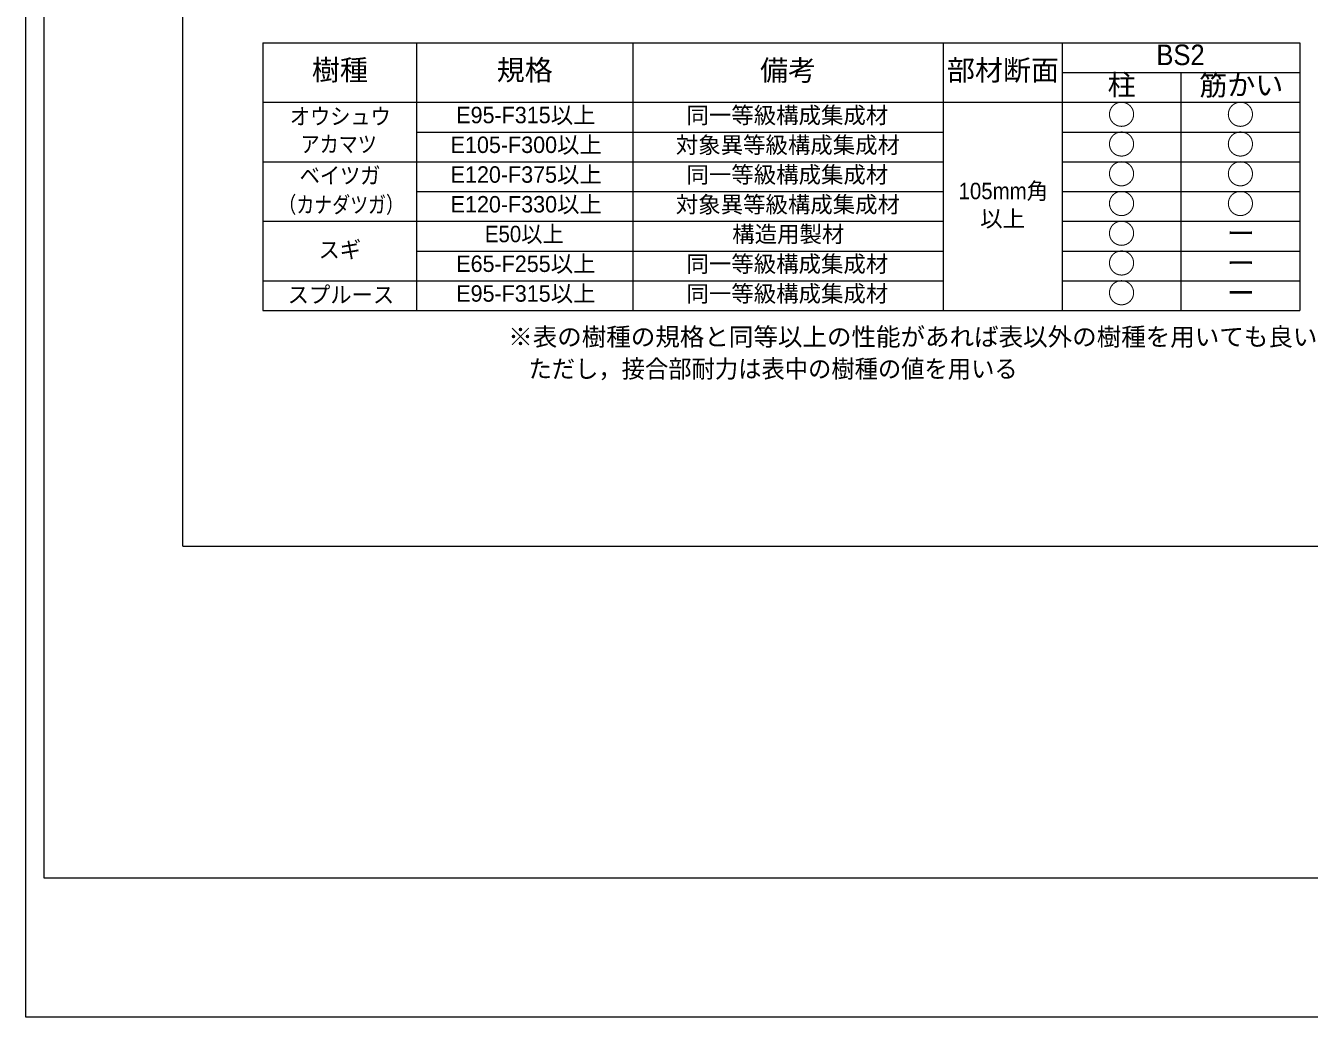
# Model space of a CAD drawing. Units: millimetres at full size; details may follow other scales. Extents: x -2994 to 2994, y -2281 to 2281.
# Drawn here: x -2994 to -1328, y -2281 to -995 of the extents above; entities that cross this region are included whole.
import ezdxf
from ezdxf.enums import TextEntityAlignment as Align

# ---------------------------------------------------------------- set-up
doc = ezdxf.new("R2010")
doc.units = ezdxf.units.MM
doc.header["$LTSCALE"] = 28.063
for name, color, linetype, lineweight in [('0-0_0', 7, 'Continuous', 15), ('1-0_0', 4, 'Continuous', 9), ('1-5__0-9_DEFPOINT', 7, 'Continuous', 15), ('1-6__0-A_00_WAKU', 5, 'Continuous', 20), ('1-8__1-1_', 2, 'Continuous', 15)]:
    doc.layers.add(name, color=color, linetype=linetype, lineweight=lineweight)
doc.styles.add('ＭＳ Ｐゴシック', font='')
doc.styles.get('ＭＳ Ｐゴシック').set_extended_font_data('MS PGothic')

msp = doc.modelspace()

# ---------------------------------------------------------------- linework, layer by layer
at = {"layer": '0-0_0'}
msp.add_lwpolyline([(-2993.76, -2280.96), (-2993.76, 2280.96), (2993.76, 2280.96), (2993.76, -2280.96)], close=True, dxfattribs=at)
at = {"layer": '1-5__0-9_DEFPOINT'}
for p, q in [((-2970, 2100), (-2970, -2100)), ((-2970, -2100), (2970, -2100))]:
    msp.add_line(p, q, dxfattribs=at)
at = {"layer": '1-6__0-A_00_WAKU'}
for q in [(-2790, 1655), (2790, -1670)]:
    msp.add_line((-2790, -1670), q, dxfattribs=at)
at = {"layer": '1-8__1-1_', "color": 4}
for p, q in [((-2685.88, -1017.2), (-1340.16, -1017.2)), ((-2685.88, -1017.2), (-2685.88, -1364.34)), ((-2486.59, -1017.2), (-2486.59, -1364.34)), ((-2205.88, -1017.2), (-2205.88, -1364.34)), ((-1803.02, -1017.2), (-1803.02, -1364.34)), ((-1648.74, -1017.2), (-1648.74, -1364.34)), ((-1340.16, -1017.2), (-1340.16, -1364.34)), ((-1648.74, -1055.77), (-1340.16, -1055.77)), ((-1494.45, -1055.77), (-1494.45, -1364.34)), ((-2685.88, -1094.34), (-1340.16, -1094.34)), ((-2486.59, -1132.91), (-1803.02, -1132.91)), ((-1648.74, -1132.91), (-1340.16, -1132.91)), ((-2685.88, -1171.49), (-1803.02, -1171.49)), ((-1648.74, -1171.49), (-1340.16, -1171.49)), ((-2486.59, -1210.06), (-1803.02, -1210.06)), ((-1648.74, -1210.06), (-1340.16, -1210.06)), ((-2685.88, -1248.63), (-1803.02, -1248.63)), ((-1648.74, -1248.63), (-1340.16, -1248.63)), ((-2486.59, -1287.2), (-1803.02, -1287.2)), ((-1648.74, -1287.2), (-1340.16, -1287.2)), ((-2685.88, -1325.77), (-1803.02, -1325.77)), ((-1648.74, -1325.77), (-1340.16, -1325.77)), ((-2685.88, -1364.34), (-1340.16, -1364.34))]:
    msp.add_line(p, q, dxfattribs=at)

# ---------------------------------------------------------------- texts
at = {"layer": '1-0_0', "color": 7, "style": 'ＭＳ Ｐゴシック'}
for s, height, width, p in [('BS2', 26.66, 0.95, (-1526.34, -1054.1)), ('オウシュウ', 21.33, 0.9, (-2650.88, -1129.6)), ('アカマツ', 21.33, 0.85, (-2636.97, -1165.66)), ('ベイツガ', 21.33, 0.9, (-2638.16, -1206.29)), ('105mm角', 21.33, 0.95, (-1783.1, -1226.36)), ('（カナダツガ）', 21.33, 0.8, (-2665.77, -1244.17)), ('E50以上', 21.33, 0.95, (-2397.83, -1282.18)), ('スギ', 21.33, 0.95, (-2613.68, -1302.54)), ('スプルース', 21.33, 0.95, (-2653.74, -1360.91)), ('ただし，接合部耐力は表中の樹種の値を用いる', 23.33, 0.95, (-2341.19, -1458.56))]:
    msp.add_text(s, height=height, dxfattribs=dict(at, width=width)).set_placement(p, align=Align.BOTTOM_LEFT)
for s, height, p in [('樹種', 26.66, (-2622.32, -1073.74)), ('規格', 26.66, (-2382.46, -1073.81)), ('備考', 26.66, (-2040.74, -1074.13)), ('部材断面', 26.66, (-1798.18, -1073.95)), ('柱', 26.66, (-1589.63, -1093.1)), ('筋かい', 26.66, (-1470.72, -1093.31)), ('E95-F315以上', 21.33, (-2434.94, -1127.89)), ('同一等級構成集成材', 21.33, (-2136.15, -1128.12)), ('○', 26.66, (-1589.77, -1131.67)), ('○', 26.66, (-1435.49, -1131.67)), ('○', 26.66, (-1589.77, -1170.24)), ('○', 26.66, (-1435.49, -1170.24)), ('E105-F300以上', 21.33, (-2442.21, -1166.46)), ('対象異等級構成集成材', 21.33, (-2150.02, -1166.74)), ('E120-F375以上', 21.33, (-2442.21, -1205.04)), ('同一等級構成集成材', 21.33, (-2136.15, -1205.26)), ('○', 26.66, (-1589.77, -1208.81)), ('○', 26.66, (-1435.49, -1208.81)), ('E120-F330以上', 21.33, (-2442.21, -1243.61)), ('対象異等級構成集成材', 21.33, (-2150.02, -1243.89)), ('○', 26.66, (-1589.77, -1247.38)), ('○', 26.66, (-1435.49, -1247.38)), ('以上', 21.33, (-1755.08, -1262.21)), ('○', 26.66, (-1589.77, -1285.95)), ('構造用製材', 21.33, (-2076.78, -1282.34)), ('ー', 26.66, (-1434.85, -1285.53)), ('E65-F255以上', 21.33, (-2434.94, -1320.75)), ('同一等級構成集成材', 21.33, (-2136.15, -1320.97)), ('○', 26.66, (-1589.77, -1324.52)), ('ー', 26.66, (-1434.85, -1324.1)), ('E95-F315以上', 21.33, (-2434.94, -1359.32)), ('同一等級構成集成材', 21.33, (-2136.15, -1359.54)), ('○', 26.66, (-1589.77, -1363.1)), ('ー', 26.66, (-1434.85, -1362.67)), ('※表の樹種の規格と同等以上の性能があれば表以外の樹種を用いても良い', 23.33, (-2367.56, -1417.08))]:
    msp.add_text(s, height=height, dxfattribs=at).set_placement(p, align=Align.BOTTOM_LEFT)

doc.saveas('drawing.dxf')
